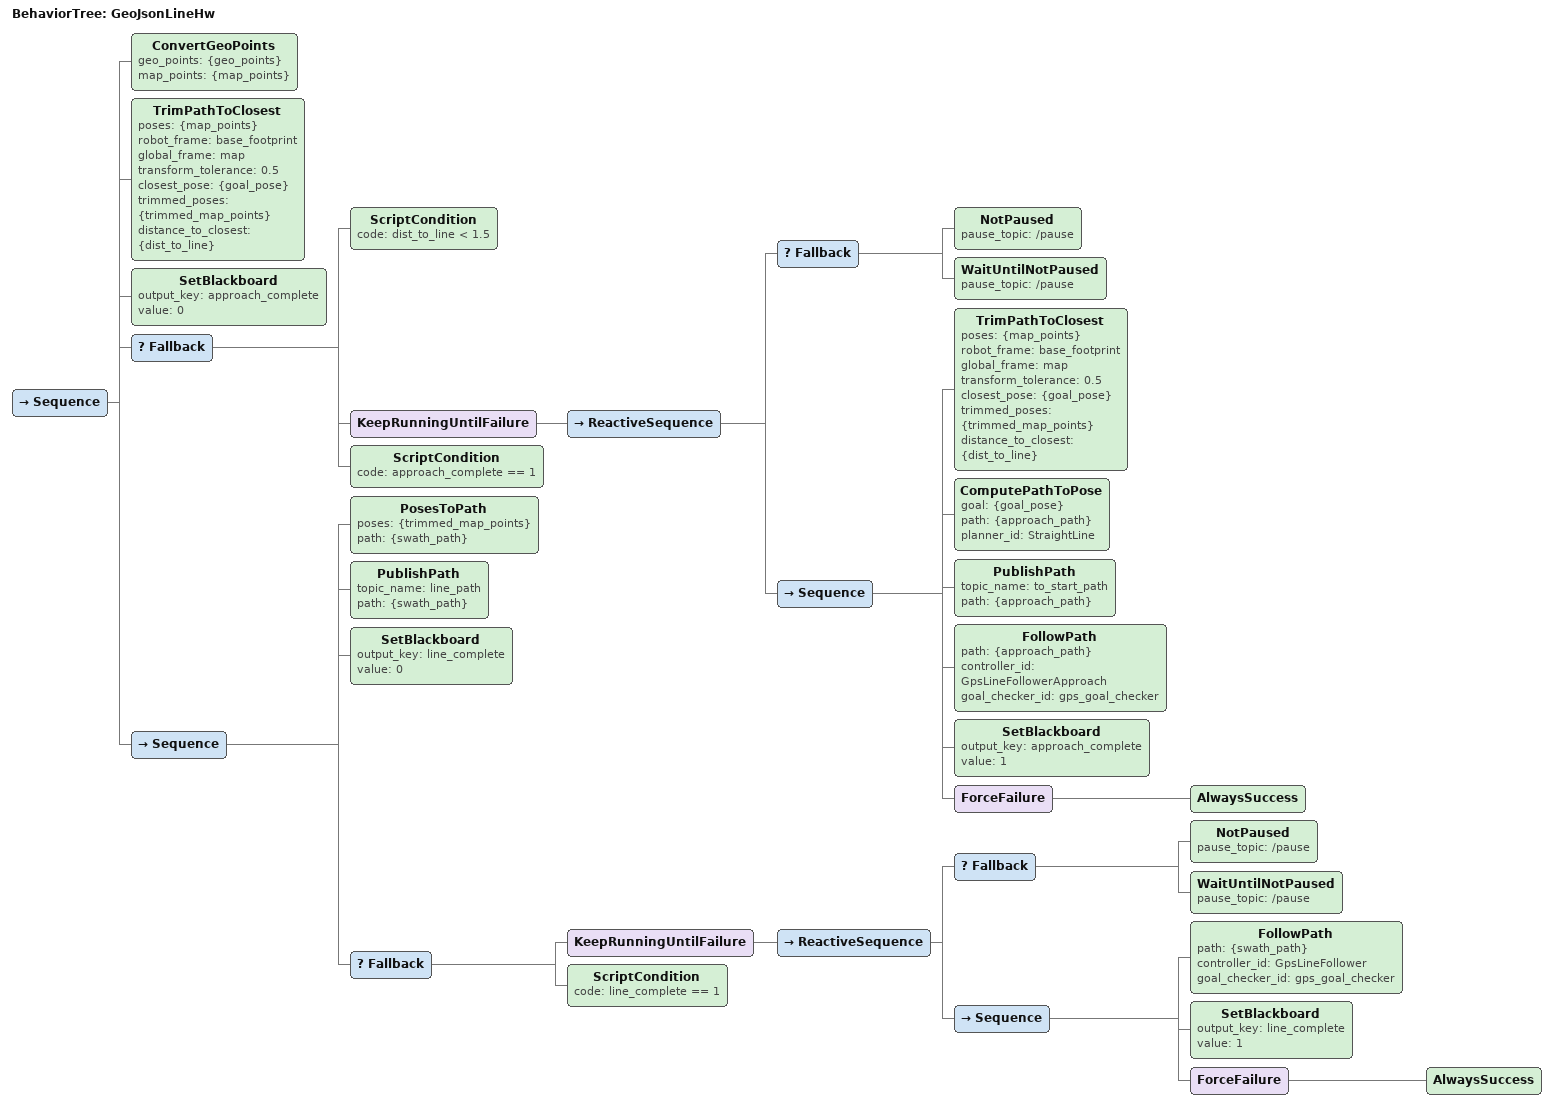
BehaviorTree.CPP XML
<root BTCPP_format="4" main_tree_to_execute="GeoJsonLineHw">
  <BehaviorTree ID="GeoJsonLineHw">
    <Sequence>
      <ConvertGeoPoints geo_points="{geo_points}" map_points="{map_points}"/>

      <!-- Find closest point on line and measure distance to it -->
      <TrimPathToClosest
        poses="{map_points}"
        robot_frame="base_footprint"
        global_frame="map"
        transform_tolerance="0.5"
        closest_pose="{goal_pose}"
        trimmed_poses="{trimmed_map_points}"
        distance_to_closest="{dist_to_line}"/>

      <!-- APPROACH to closest point on line — skip if already within 1.5 m -->
      <SetBlackboard output_key="approach_complete" value="0"/>
      <Fallback>
        <!-- Already on line — skip approach -->
        <ScriptCondition code=" dist_to_line &lt; 1.5 "/>
        <KeepRunningUntilFailure>
          <ReactiveSequence>
            <Fallback>
              <NotPaused pause_topic="/pause"/>
              <WaitUntilNotPaused pause_topic="/pause"/>
            </Fallback>
            <Sequence>
              <!-- Re-find closest point after unpause so robot position is current -->
              <TrimPathToClosest
                poses="{map_points}"
                robot_frame="base_footprint"
                global_frame="map"
                transform_tolerance="0.5"
                closest_pose="{goal_pose}"
                trimmed_poses="{trimmed_map_points}"
                distance_to_closest="{dist_to_line}"/>
              <ComputePathToPose goal="{goal_pose}" path="{approach_path}" planner_id="StraightLine"/>
              <PublishPath topic_name="to_start_path" path="{approach_path}"/>
              <FollowPath path="{approach_path}" controller_id="GpsLineFollowerApproach" goal_checker_id="gps_goal_checker"/>
              <SetBlackboard output_key="approach_complete" value="1"/>
              <ForceFailure><AlwaysSuccess/></ForceFailure>
            </Sequence>
          </ReactiveSequence>
        </KeepRunningUntilFailure>
        <ScriptCondition code=" approach_complete == 1 "/>
      </Fallback>

      <!-- LINE: follow trimmed path from closest point to end -->
      <Sequence>
        <PosesToPath poses="{trimmed_map_points}" path="{swath_path}"/>
        <PublishPath topic_name="line_path" path="{swath_path}"/>
        <SetBlackboard output_key="line_complete" value="0"/>
        <Fallback>
          <KeepRunningUntilFailure>
            <ReactiveSequence>
              <Fallback>
                <NotPaused pause_topic="/pause"/>
                <WaitUntilNotPaused pause_topic="/pause"/>
              </Fallback>
              <Sequence>
                <FollowPath path="{swath_path}" controller_id="GpsLineFollower" goal_checker_id="gps_goal_checker"/>
                <SetBlackboard output_key="line_complete" value="1"/>
                <ForceFailure><AlwaysSuccess/></ForceFailure>
              </Sequence>
            </ReactiveSequence>
          </KeepRunningUntilFailure>
          <ScriptCondition code=" line_complete == 1 "/>
        </Fallback>
      </Sequence>

    </Sequence>
  </BehaviorTree>
</root>
